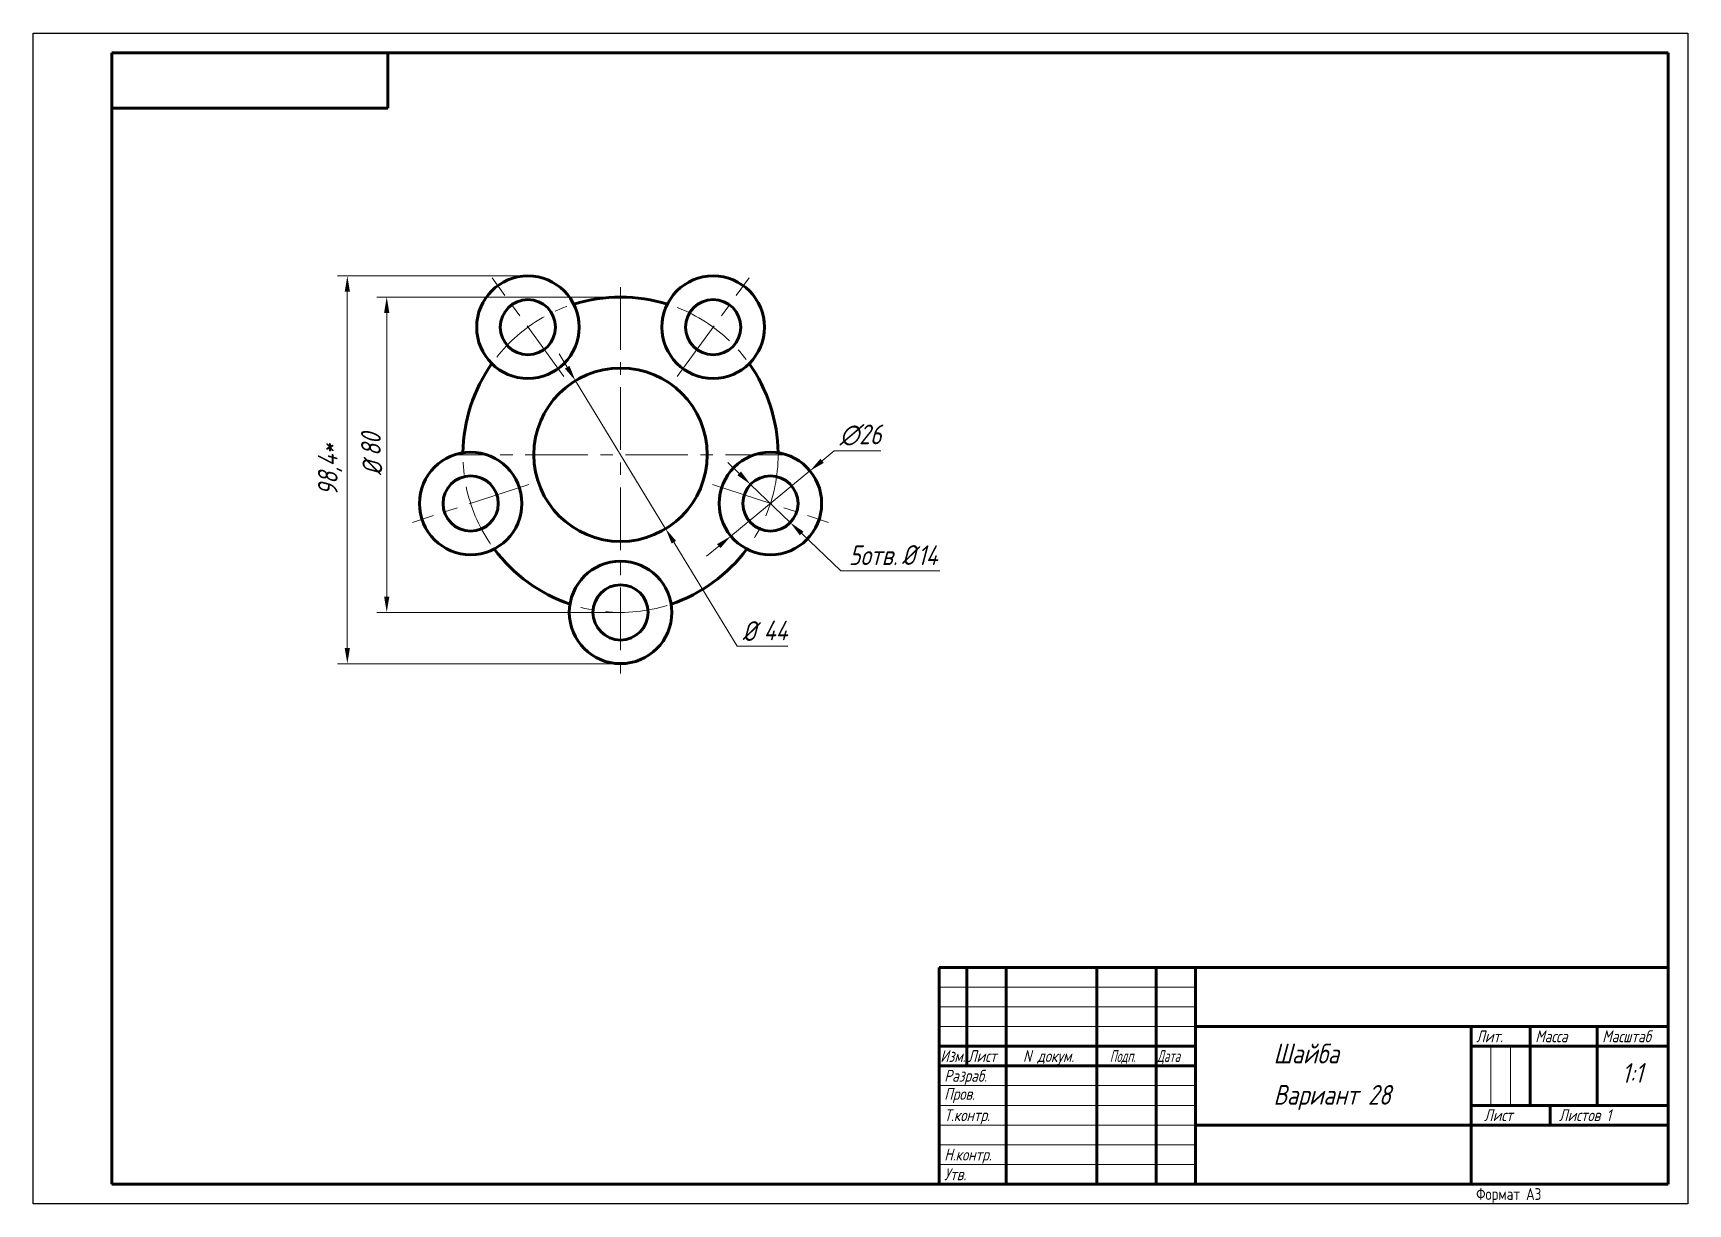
# Model space of a CAD drawing. Header units: millimetres. Extents: x 0 to 420, y 0 to 297.
import ezdxf

# ---------------------------------------------------------------- set-up
doc = ezdxf.new("R2010")
doc.units = ezdxf.units.MM
doc.linetypes.add('осевая', pattern=[50.8, 31.75, -6.35, 6.35, -6.35])
doc.layers.get('0').update_dxf_attribs({"lineweight": 15})
doc.layers.get('DEFPOINTS').update_dxf_attribs({"color": 4})
for name, color, linetype, lineweight in [('Осевая', 7, 'осевая', 15), ('Основная', 7, 'Continuous', 60), ('Размерная', 7, 'Continuous', 18), ('Техт', 7, 'Continuous', 18)]:
    doc.layers.add(name, color=color, linetype=linetype, lineweight=lineweight)
doc.styles.add('ESKD', font='Eskd2__1.ttf', dxfattribs={"oblique": 15, "height": 4})
doc.styles.get("Standard").update_dxf_attribs({"font": 'GOST_A.TTF', "oblique": 15, "height": 5})
doc.dimstyles.new('ESKD', dxfattribs={"dimtxt": 4, "dimasz": 4, "dimexe": 2.5, "dimexo": 0, "dimgap": 1.5, "dimtad": 3, "dimdec": 3, "dimdsep": 46, "dimtxsty": 'Standard', "dimcen": 1.5, "dimdle": 1.25, "dimclrd": 256, "dimclre": 256, "dimclrt": 256, "dimazin": 2, "dimtfac": 0.766667, "dimtdec": 3, "dimtmove": 0, "dimatfit": 0, "dimtvp": 1.5, "dimtolj": 1, "dimtzin": 0, "dimlwd": -1, "dimlwe": -1, "dimarcsym": 0})

# ---------------------------------------------------------------- blocks, each defined once
blk = doc.blocks.new('*D7')
at = {"layer": 'DEFPOINTS', "color": 0, "ltscale": 0.5, "transparency": 16777216}
for p in [(137.64, 208.83), (160.55, 171.26)]:
    blk.add_point(p, dxfattribs=at)
at = {"layer": 'Размерная', "ltscale": 0.5, "transparency": 16777216}
for p, q in [((135.56, 212.24), (133.48, 215.66)), ((137.64, 208.83), (160.55, 171.26)), ((162.63, 167.84), (178.71, 141.48)), ((178.71, 141.48), (191.56, 141.48))]:
    blk.add_line(p, q, dxfattribs=at)
for points in [[(136.13, 212.59), (134.99, 211.89), (137.64, 208.83)], [(163.2, 168.19), (162.07, 167.5), (160.55, 171.26)]]:
    blk.add_solid(points, dxfattribs=at)
at = {"layer": 'Размерная', "ltscale": 0.5, "transparency": 16777216, "insert": (185.88, 145.48), "char_height": 5, "attachment_point": 5}
blk.add_mtext('\\A1;  44', dxfattribs=at)
blk = doc.blocks.new('*D8')
at = {"layer": 'DEFPOINTS', "color": 0, "ltscale": 0.5, "transparency": 16777216}
for p in [(182.09, 182.53), (192.19, 172.83)]:
    blk.add_point(p, dxfattribs=at)
at = {"layer": 'Размерная', "ltscale": 0.5, "transparency": 16777216}
for p, q in [((179.21, 185.3), (176.33, 188.08)), ((182.09, 182.53), (192.19, 172.83)), ((195.07, 170.06), (204.97, 160.55)), ((204.97, 160.55), (230.13, 160.55))]:
    blk.add_line(p, q, dxfattribs=at)
for points in [[(179.67, 185.79), (178.75, 184.82), (182.09, 182.53)], [(195.53, 170.54), (194.61, 169.58), (192.19, 172.83)]]:
    blk.add_solid(points, dxfattribs=at)
at = {"layer": 'Размерная', "ltscale": 0.5, "transparency": 16777216, "insert": (218.3, 164.55), "char_height": 5, "attachment_point": 5}
blk.add_mtext('\\A1;5отв.  14', dxfattribs=at)
blk = doc.blocks.new('*D9')
at = {"layer": 'DEFPOINTS', "color": 0, "ltscale": 0.5, "transparency": 16777216}
for p in [(197.17, 185.95), (177.11, 169.41)]:
    blk.add_point(p, dxfattribs=at)
at = {"layer": 'Размерная', "ltscale": 0.5, "transparency": 16777216}
for p, q in [((200.25, 188.5), (203.34, 191.04)), ((203.34, 191.04), (215.2, 191.04)), ((177.11, 169.41), (197.17, 185.95)), ((174.03, 166.86), (170.94, 164.32))]:
    blk.add_line(p, q, dxfattribs=at)
for points in [[(199.83, 189.01), (200.68, 187.98), (197.17, 185.95)], [(173.6, 167.38), (174.45, 166.35), (177.11, 169.41)]]:
    blk.add_solid(points, dxfattribs=at)
at = {"layer": 'Размерная', "ltscale": 0.5, "transparency": 16777216, "insert": (210.02, 195.04), "char_height": 5, "attachment_point": 5}
blk.add_mtext('\\A1;∅26', dxfattribs=at)
blk = doc.blocks.new('*D10')
at = {"layer": 'DEFPOINTS', "color": 0, "ltscale": 0.5, "transparency": 16777216}
for p in [(149.1, 230.04), (89.75, 150.04), (149.1, 150.04)]:
    blk.add_point(p, dxfattribs=at)
at = {"layer": 'Размерная', "ltscale": 0.5, "transparency": 16777216}
for p, q in [((149.1, 230.04), (87.25, 230.04)), ((89.75, 226.04), (89.75, 154.04)), ((149.1, 150.04), (87.25, 150.04))]:
    blk.add_line(p, q, dxfattribs=at)
for points in [[(89.09, 226.04), (90.42, 226.04), (89.75, 230.04)], [(89.09, 154.04), (90.42, 154.04), (89.75, 150.04)]]:
    blk.add_solid(points, dxfattribs=at)
at = {"layer": 'Размерная', "ltscale": 0.5, "transparency": 16777216, "insert": (85.75, 190.04), "char_height": 5, "attachment_point": 5, "rotation": 90}
blk.add_mtext('\\A1;  80', dxfattribs=at)
blk = doc.blocks.new('*D11')
at = {"layer": 'DEFPOINTS', "color": 0, "ltscale": 0.5, "transparency": 16777216}
for p in [(125.59, 235.4), (79.75, 137.04), (149.1, 137.04)]:
    blk.add_point(p, dxfattribs=at)
at = {"layer": 'Размерная', "ltscale": 0.5, "transparency": 16777216}
for p, q in [((125.59, 235.4), (77.25, 235.4)), ((79.75, 231.4), (79.75, 141.04)), ((149.1, 137.04), (77.25, 137.04))]:
    blk.add_line(p, q, dxfattribs=at)
for points in [[(79.09, 231.4), (80.42, 231.4), (79.75, 235.4)], [(79.09, 141.04), (80.42, 141.04), (79.75, 137.04)]]:
    blk.add_solid(points, dxfattribs=at)
at = {"layer": 'Размерная', "ltscale": 0.5, "transparency": 16777216, "insert": (75.38, 186.22), "char_height": 5, "attachment_point": 5, "rotation": 90}
blk.add_mtext('\\A1;98,4*', dxfattribs=at)

msp = doc.modelspace()

# ---------------------------------------------------------------- linework, layer by layer
at = {"color": 7}
for p, q in [((230, 55), (295, 55)), ((230, 50), (295, 50)), ((230, 45), (295, 45)), ((230, 30), (295, 30)), ((230, 25), (295, 25)), ((230, 20), (295, 20)), ((230, 15), (295, 15)), ((230, 10), (295, 10))]:
    msp.add_line(p, q, dxfattribs=at)
for p, q in [((370, 40), (370, 25)), ((370, 40), (370, 25)), ((375, 40), (375, 25)), ((375, 40), (375, 25))]:
    msp.add_line(p, q)
at = {"layer": 'DEFPOINTS'}
for p, q in [((0, 297), (420, 297)), ((0, 0), (0, 297)), ((420, 297), (420, 0)), ((420, 0), (0, 0))]:
    msp.add_line(p, q, dxfattribs=at)
at = {"layer": 'Осевая', "ltscale": 0.5}
for p, q in [((134.697, 209.8632), (116.4756, 234.9428)), ((149.0977, 232.5423), (149.0977, 134.5423)), ((163.4984, 209.8632), (181.7198, 234.9428)), ((191.5977, 190.0423), (106.5977, 190.0423)), ((125.7968, 182.4714), (96.3141, 172.8919)), ((172.3986, 182.4714), (201.8813, 172.8919))]:
    msp.add_line(p, q, dxfattribs=at)
msp.add_circle((149.0977, 190.0423), 40, dxfattribs=at)
at = {"layer": 'Основная', "ltscale": 10}
for p, q in [((20, 5), (20, 292)), ((20, 292), (415, 292)), ((415, 292), (415, 5)), ((230, 5), (230, 60)), ((230, 60), (415, 60)), ((237, 60), (237, 35)), ((247, 60), (247, 5)), ((270, 5), (270, 60)), ((285, 60), (285, 5)), ((295, 5), (295, 60)), ((295, 45), (415, 45)), ((365, 45), (365, 5)), ((380, 45), (380, 25)), ((397, 45), (397, 25)), ((230, 40), (295, 40)), ((365, 40), (415, 40)), ((230, 35), (295, 35)), ((365, 25), (415, 25)), ((385, 24.9639), (385, 19.9639)), ((295, 20), (415, 20)), ((415, 5), (20, 5))]:
    msp.add_line(p, q, dxfattribs=at)
at = {"layer": 'Основная', "ltscale": 0.5}
for p, q in [((90, 292), (90, 278)), ((90, 278), (20, 278))]:
    msp.add_line(p, q, dxfattribs=at)
for centre, radius in [((125.5863, 222.403), 13), ((172.6091, 222.403), 13), ((125.5863, 222.403), 7), ((172.6091, 222.403), 7), ((149.0977, 190.0423), 22), ((111.0555, 177.6817), 13), ((187.14, 177.6817), 13), ((111.0555, 177.6817), 7), ((187.14, 177.6817), 7), ((149.0977, 150.0423), 13), ((149.0977, 150.0423), 7)]:
    msp.add_circle(centre, radius, dxfattribs=at)
for start, end in [(72.70407, 107.29593), (144.70407, 179.29593), (0.70407, 35.29593), (216.70407, 251.29593), (288.70407, 323.29593)]:
    msp.add_arc((149.0977, 190.0423), 40, start, end, dxfattribs=at)

# ---------------------------------------------------------------- texts
at = {"layer": 'Размерная', "insert": (86.1078, 186.5391), "char_height": 5, "attachment_point": 5, "rotation": 90, "style": 'ESKD'}
msp.add_mtext('\\A1;%%c', dxfattribs=at)
at = {"layer": 'Размерная', "char_height": 5, "attachment_point": 5, "style": 'ESKD'}
for insert in [(222.1979, 164.603), (181.7506, 145.3138)]:
    msp.add_mtext('\\A1;%%c', dxfattribs=dict(at, insert=insert))
at = {"layer": 'Техт', "oblique": 15}
for s, height, p in [('Лит.', 3, (366.2551, 41)), ('Масса', 3, (381.2551, 41)), ('Масштаб', 3, (398.2551, 41)), ('Изм.', 3, (230.2551, 36)), ('Лист', 3, (237.2551, 36)), ('N докум.', 3, (251.2551, 36)), ('Шайба', 5, (314.8175, 35.6289)), ('Разраб.', 3, (231.2551, 31)), ('1:1', 5, (403.2273, 30.7219)), ('Пров.', 3, (231.2551, 26.3971)), ('Вариант 28', 5, (314.8175, 25.1615)), ('Т.контр.', 3, (231.2551, 21)), ('Лист', 3, (368.2551, 21)), ('Листов 1', 3, (387.2551, 21)), ('Н.контр.', 3, (231.2551, 11)), ('Утв.', 3, (231.2551, 6))]:
    msp.add_text(s, height=height, dxfattribs=at).set_placement(p)
at = {"layer": 'Техт', "oblique": 15, "width": 0.8}
for s, p in [('Подп.', (273.2551, 36)), ('Дата', (285.2551, 36))]:
    msp.add_text(s, height=3, dxfattribs=at).set_placement(p)
at = {"layer": 'Техт'}
msp.add_text('Формат А3', height=3, dxfattribs=at).set_placement((366.2551, 1))

# ---------------------------------------------------------------- dimensions: what is measured, and where the dimension line sits
at = {"layer": 'Размерная', "ltscale": 0.5}
for base, p1, p2, text, picture, middle in [((79.7539, 137.0423), (125.5863, 235.403), (149.0977, 137.0423), '98,4*', '*D11', (75.3789, 186.2227)), ((89.7539, 150.0423), (149.0977, 230.0423), (149.0977, 150.0423), '  80', '*D10', (85.7521, 190.0423))]:
    dim = msp.add_linear_dim(base=base, p1=p1, p2=p2, angle=90, text=text, dimstyle='ESKD', dxfattribs=at)
    dim.commit()
    dim.dimension.update_dxf_attribs({"geometry": picture, "text_midpoint": middle})
for p1, p2, text, picture, middle in [((137.6436, 208.8254), (160.5518, 171.2593), '  44', '*D7', (185.8834, 141.4805)), ((182.0933, 182.5326), (192.1866, 172.8307), '5отв.  14', '*D8', (218.2996, 160.5468))]:
    dim = msp.add_diameter_dim_2p(p1=p1, p2=p2, text=text, dimstyle='ESKD', override={"dimtoh": 1}, dxfattribs=at)
    dim.commit()
    dim.dimension.update_dxf_attribs({"geometry": picture, "text_midpoint": middle, "dimtype": 163})
dim = msp.add_diameter_dim_2p(p1=(177.111, 169.41), p2=(197.1689, 185.9533), dimstyle='ESKD', override={"dimtoh": 1}, dxfattribs=at)
dim.commit()
dim.dimension.update_dxf_attribs({"geometry": '*D9', "text_midpoint": (210.0211, 191.0436), "dimtype": 163})

doc.saveas('drawing.dxf')
